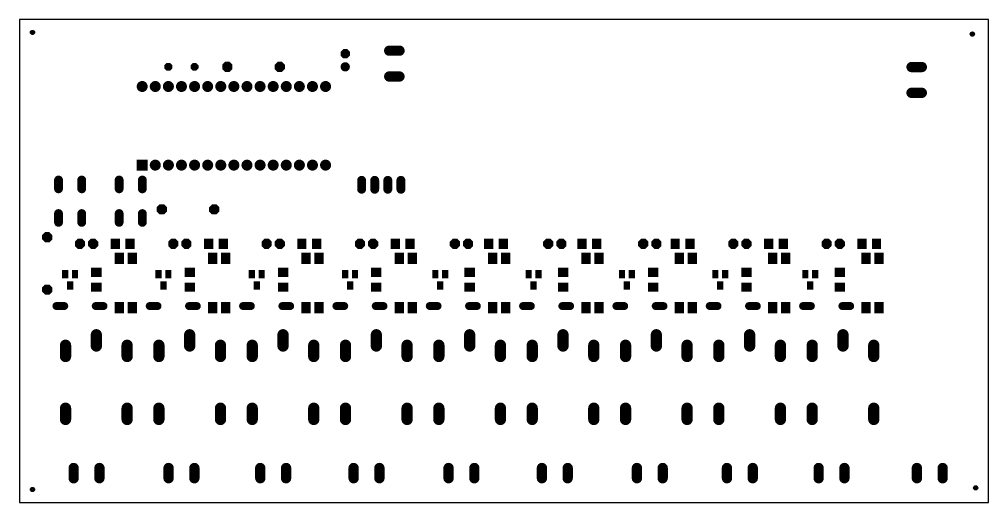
# Model space of a CAD drawing. Header units: millimetres. Extents: x 0 to 653, y 0 to 287.
# Drawn here: x 244.5 to 432.5, y 96.4 to 190 of the extents above; entities that cross this region are included whole.
import ezdxf

# ---------------------------------------------------------------- set-up
doc = ezdxf.new("R2010")
doc.units = ezdxf.units.MM
doc.layers.add('20', color=7, linetype='Continuous')
doc.layers.add('29', color=7, linetype='Continuous')

# ---------------------------------------------------------------- blocks, each defined once
blk = doc.blocks.new('ROUNDP')
at = {"const_width": 0.5}
blk.add_lwpolyline([(0, -0.25, 1), (0, 0.25, 1), (0, -0.25)], format="xyb", dxfattribs=at)
blk = doc.blocks.new('OCTAGONP')
at = {"const_width": 0.5}
blk.add_lwpolyline([(-0.25, -0.1036), (-0.25, 0.1036), (-0.1036, 0.25), (0.1036, 0.25), (0.25, 0.1036), (0.25, -0.1036), (0.1036, -0.25), (-0.1036, -0.25), (-0.25, -0.1036), (-0.25, 0.1036)], dxfattribs=at)
blk = doc.blocks.new('LONGP100')
at = {"const_width": 1}
blk.add_lwpolyline([(-0.5, 0), (0.5, 0)], dxfattribs=at)
at = {"const_width": 0.5}
for points in [[(-0.5, 0.25, 1), (-0.5, -0.25)], [(0.5, -0.25, 1), (0.5, 0.25)]]:
    blk.add_lwpolyline(points, format="xyb", dxfattribs=at)
blk = doc.blocks.new('SQUAREP')
blk.add_solid([(-0.5, -0.5), (0.5, -0.5), (-0.5, 0.5), (0.5, 0.5)])
blk = doc.blocks.new('RECT')
blk.add_solid([(-0.5, -0.5), (0.5, -0.5), (-0.5, 0.5), (0.5, 0.5)])

msp = doc.modelspace()

# ---------------------------------------------------------------- linework, layer by layer
at = {"layer": '20'}
for p, q in [((432.49, 190.04), (244.55, 190.04)), ((244.55, 190.04), (244.55, 96.39)), ((432.49, 96.39), (432.49, 190.04)), ((244.55, 96.39), (432.49, 96.39))]:
    msp.add_line(p, q, dxfattribs=at)
for centre in [(247.09, 187.52), (429.33, 187.2), (429.97, 99.25), (247.09, 98.93)]:
    msp.add_circle(centre, 0.4, dxfattribs=at)
at = {"layer": '29', "const_width": 0.502}
for points in [[(247.09, 187.27, 1), (247.09, 187.77, 1), (247.09, 187.27)], [(429.33, 186.95, 1), (429.33, 187.45, 1), (429.33, 186.95)], [(429.97, 99, 1), (429.97, 99.5, 1), (429.97, 99)], [(247.09, 98.68, 1), (247.09, 99.19, 1), (247.09, 98.68)]]:
    msp.add_lwpolyline(points, format="xyb", dxfattribs=at)

# ---------------------------------------------------------------- block references
at = {"layer": '29'}
for name, p, xscale, yscale, rotation in [('OCTAGONP', (307.73, 183.39), 1.8034, 1.8034, 90), ('LONGP100', (317.26, 183.98), 1.9939, 1.9939, 180), ('OCTAGONP', (284.87, 180.85), 1.9812, 1.9812, 180), ('OCTAGONP', (295.03, 180.85), 1.9812, 1.9812, 180), ('ROUNDP', (307.73, 180.85), 1.8034, 1.8034, 90), ('LONGP100', (418.54, 180.81), 1.9939, 1.9939, 180), ('LONGP100', (317.26, 178.98), 1.9939, 1.9939, 180), ('ROUNDP', (268.36, 177.04), 2.1336, 2.1336, 180), ('ROUNDP', (270.9, 177.04), 2.1336, 2.1336, 180), ('ROUNDP', (273.44, 177.04), 2.1336, 2.1336, 180), ('ROUNDP', (275.98, 177.04), 2.1336, 2.1336, 180), ('ROUNDP', (278.52, 177.04), 2.1336, 2.1336, 180), ('ROUNDP', (281.06, 177.04), 2.1336, 2.1336, 180), ('ROUNDP', (283.6, 177.04), 2.1336, 2.1336, 180), ('ROUNDP', (286.14, 177.04), 2.1336, 2.1336, 180), ('ROUNDP', (288.68, 177.04), 2.1336, 2.1336, 180), ('ROUNDP', (291.22, 177.04), 2.1336, 2.1336, 180), ('ROUNDP', (293.76, 177.04), 2.1336, 2.1336, 180), ('ROUNDP', (296.3, 177.04), 2.1336, 2.1336, 180), ('ROUNDP', (298.84, 177.04), 2.1336, 2.1336, 180), ('ROUNDP', (301.38, 177.04), 2.1336, 2.1336, 180), ('ROUNDP', (303.92, 177.04), 2.1336, 2.1336, 180), ('LONGP100', (418.54, 175.81), 1.9939, 1.9939, 180), ('SQUAREP', (268.36, 161.8), 2.1336, 2.1336, 180), ('ROUNDP', (270.9, 161.8), 2.1336, 2.1336, 180), ('ROUNDP', (273.44, 161.8), 2.1336, 2.1336, 180), ('ROUNDP', (275.98, 161.8), 2.1336, 2.1336, 180), ('ROUNDP', (278.52, 161.8), 2.1336, 2.1336, 180), ('ROUNDP', (281.06, 161.8), 2.1336, 2.1336, 180), ('ROUNDP', (283.6, 161.8), 2.1336, 2.1336, 180), ('ROUNDP', (286.14, 161.8), 2.1336, 2.1336, 180), ('ROUNDP', (288.68, 161.8), 2.1336, 2.1336, 180), ('ROUNDP', (291.22, 161.8), 2.1336, 2.1336, 180), ('ROUNDP', (293.76, 161.8), 2.1336, 2.1336, 180), ('ROUNDP', (296.3, 161.8), 2.1336, 2.1336, 180), ('ROUNDP', (298.84, 161.8), 2.1336, 2.1336, 180), ('ROUNDP', (301.38, 161.8), 2.1336, 2.1336, 180), ('ROUNDP', (303.92, 161.8), 2.1336, 2.1336, 180), ('LONGP100', (252.14, 158.06), 1.7112, 1.7112, 270), ('LONGP100', (256.64, 158.06), 1.7112, 1.7112, 270), ('LONGP100', (263.89, 158.06), 1.7112, 1.7112, 270), ('LONGP100', (268.39, 158.06), 1.7112, 1.7112, 270), ('LONGP100', (310.91, 157.99), 1.7272, 1.7272, 90), ('LONGP100', (313.45, 157.99), 1.7272, 1.7272, 90), ('LONGP100', (315.99, 157.99), 1.7272, 1.7272, 90), ('LONGP100', (318.53, 157.99), 1.7272, 1.7272, 90), ('LONGP100', (252.14, 151.56), 1.7112, 1.7112, 270), ('LONGP100', (256.64, 151.56), 1.7112, 1.7112, 270), ('LONGP100', (263.89, 151.56), 1.7112, 1.7112, 270), ('LONGP100', (268.39, 151.56), 1.7112, 1.7112, 270), ('OCTAGONP', (249.95, 147.83), 1.9812, 1.9812, 270), ('RECT', (263.92, 143.71), 1.8032, 2.2032, 180), ('RECT', (266.46, 143.71), 1.8032, 2.2032, 180), ('RECT', (282.01, 143.71), 1.8032, 2.2032, 180), ('RECT', (284.55, 143.71), 1.8032, 2.2032, 180), ('RECT', (300.11, 143.71), 1.8032, 2.2032, 180), ('RECT', (302.65, 143.71), 1.8032, 2.2032, 180), ('RECT', (318.21, 143.71), 1.8032, 2.2032, 180), ('RECT', (320.75, 143.71), 1.8032, 2.2032, 180), ('RECT', (336.31, 143.71), 1.8032, 2.2032, 180), ('RECT', (338.85, 143.71), 1.8032, 2.2032, 180), ('RECT', (354.4, 143.71), 1.8032, 2.2032, 180), ('RECT', (356.94, 143.71), 1.8032, 2.2032, 180), ('RECT', (372.5, 143.71), 1.8032, 2.2032, 180), ('RECT', (375.04, 143.71), 1.8032, 2.2032, 180), ('RECT', (390.6, 143.71), 1.8032, 2.2032, 180), ('RECT', (393.14, 143.71), 1.8032, 2.2032, 180), ('RECT', (408.7, 143.71), 1.8032, 2.2032, 180), ('RECT', (411.24, 143.71), 1.8032, 2.2032, 180), ('RECT', (253.44, 140.67), 1.2032, 1.6032, 180), ('RECT', (255.34, 140.67), 1.2032, 1.6032, 180), ('RECT', (259.47, 141), 1.8032, 2.0062, 90), ('RECT', (271.54, 140.67), 1.2032, 1.6032, 180), ('RECT', (273.44, 140.67), 1.2032, 1.6032, 180), ('RECT', (277.57, 141), 1.8032, 2.0062, 90), ('RECT', (289.64, 140.67), 1.2032, 1.6032, 180), ('RECT', (291.54, 140.67), 1.2032, 1.6032, 180), ('RECT', (295.67, 141), 1.8032, 2.0062, 90), ('RECT', (307.73, 140.67), 1.2032, 1.6032, 180), ('RECT', (309.63, 140.67), 1.2032, 1.6032, 180), ('RECT', (313.76, 141), 1.8032, 2.0062, 90), ('RECT', (325.2, 140.67), 1.2032, 1.6032, 180), ('RECT', (327.1, 140.67), 1.2032, 1.6032, 180), ('RECT', (331.86, 141), 1.8032, 2.0062, 90), ('RECT', (343.29, 140.67), 1.2032, 1.6032, 180), ('RECT', (345.19, 140.67), 1.2032, 1.6032, 180), ('RECT', (349.96, 141), 1.8032, 2.0062, 90), ('RECT', (361.39, 140.67), 1.2032, 1.6032, 180), ('RECT', (363.29, 140.67), 1.2032, 1.6032, 180), ('RECT', (367.42, 141), 1.8032, 2.0062, 90), ('RECT', (379.49, 140.67), 1.2032, 1.6032, 180), ('RECT', (381.39, 140.67), 1.2032, 1.6032, 180), ('RECT', (385.52, 141), 1.8032, 2.0062, 90), ('RECT', (396.95, 140.67), 1.2032, 1.6032, 180), ('RECT', (398.85, 140.67), 1.2032, 1.6032, 180), ('RECT', (403.62, 141), 1.8032, 2.0062, 90), ('RECT', (254.39, 138.47), 1.2032, 1.6032, 180), ('RECT', (272.49, 138.47), 1.2032, 1.6032, 180), ('RECT', (290.59, 138.47), 1.2032, 1.6032, 180), ('RECT', (308.68, 138.47), 1.2032, 1.6032, 180), ('RECT', (326.15, 138.47), 1.2032, 1.6032, 180), ('RECT', (344.24, 138.47), 1.2032, 1.6032, 180), ('RECT', (362.34, 138.47), 1.2032, 1.6032, 180), ('RECT', (380.44, 138.47), 1.2032, 1.6032, 180), ('RECT', (397.9, 138.47), 1.2032, 1.6032, 180), ('OCTAGONP', (249.95, 137.67), 1.9812, 1.9812, 270), ('RECT', (259.47, 138.15), 1.8032, 2.0062, 90), ('RECT', (277.57, 138.15), 1.8032, 2.0062, 90), ('RECT', (295.67, 138.15), 1.8032, 2.0062, 90), ('RECT', (313.76, 138.15), 1.8032, 2.0062, 90), ('RECT', (331.86, 138.15), 1.8032, 2.0062, 90), ('RECT', (349.96, 138.15), 1.8032, 2.0062, 90), ('RECT', (367.42, 138.15), 1.8032, 2.0062, 90), ('RECT', (385.52, 138.15), 1.8032, 2.0062, 90), ('RECT', (403.62, 138.15), 1.8032, 2.0062, 90), ('LONGP100', (252.49, 134.49), 1.524, 1.524, 180), ('LONGP100', (260.11, 134.49), 1.524, 1.524, 180), ('LONGP100', (270.58, 134.49), 1.524, 1.524, 180), ('LONGP100', (278.2, 134.49), 1.524, 1.524, 180), ('LONGP100', (288.68, 134.49), 1.524, 1.524, 180), ('LONGP100', (296.3, 134.49), 1.524, 1.524, 180), ('LONGP100', (306.78, 134.49), 1.524, 1.524, 180), ('LONGP100', (314.4, 134.49), 1.524, 1.524, 180), ('LONGP100', (324.88, 134.49), 1.524, 1.524, 180), ('LONGP100', (332.5, 134.49), 1.524, 1.524, 180), ('LONGP100', (342.97, 134.49), 1.524, 1.524, 180), ('LONGP100', (350.59, 134.49), 1.524, 1.524, 180), ('LONGP100', (361.07, 134.49), 1.524, 1.524, 180), ('LONGP100', (368.69, 134.49), 1.524, 1.524, 180), ('LONGP100', (379.17, 134.49), 1.524, 1.524, 180), ('LONGP100', (386.79, 134.49), 1.524, 1.524, 180), ('LONGP100', (397.27, 134.49), 1.524, 1.524, 180), ('LONGP100', (404.89, 134.49), 1.524, 1.524, 180), ('LONGP100', (259.47, 127.83), 2.1844, 2.1844, 270), ('LONGP100', (277.57, 127.83), 2.1844, 2.1844, 270), ('LONGP100', (295.67, 127.83), 2.1844, 2.1844, 270), ('LONGP100', (313.76, 127.83), 2.1844, 2.1844, 270), ('LONGP100', (331.86, 127.83), 2.1844, 2.1844, 270), ('LONGP100', (349.96, 127.83), 2.1844, 2.1844, 270), ('LONGP100', (368.06, 127.83), 2.1844, 2.1844, 270), ('LONGP100', (386.15, 127.83), 2.1844, 2.1844, 270), ('LONGP100', (404.25, 127.83), 2.1844, 2.1844, 270), ('LONGP100', (253.5, 125.8), 2.1844, 2.1844, 270), ('LONGP100', (265.44, 125.8), 2.1844, 2.1844, 270), ('LONGP100', (271.6, 125.8), 2.1844, 2.1844, 270), ('LONGP100', (283.54, 125.8), 2.1844, 2.1844, 270), ('LONGP100', (289.7, 125.8), 2.1844, 2.1844, 270), ('LONGP100', (301.63, 125.8), 2.1844, 2.1844, 270), ('LONGP100', (307.79, 125.8), 2.1844, 2.1844, 270), ('LONGP100', (319.73, 125.8), 2.1844, 2.1844, 270), ('LONGP100', (325.89, 125.8), 2.1844, 2.1844, 270), ('LONGP100', (337.83, 125.8), 2.1844, 2.1844, 270), ('LONGP100', (343.99, 125.8), 2.1844, 2.1844, 270), ('LONGP100', (355.93, 125.8), 2.1844, 2.1844, 270), ('LONGP100', (362.09, 125.8), 2.1844, 2.1844, 270), ('LONGP100', (374.02, 125.8), 2.1844, 2.1844, 270), ('LONGP100', (380.18, 125.8), 2.1844, 2.1844, 270), ('LONGP100', (392.12, 125.8), 2.1844, 2.1844, 270), ('LONGP100', (398.28, 125.8), 2.1844, 2.1844, 270), ('LONGP100', (410.22, 125.8), 2.1844, 2.1844, 270), ('LONGP100', (253.5, 113.6), 2.1844, 2.1844, 270), ('LONGP100', (265.44, 113.6), 2.1844, 2.1844, 270), ('LONGP100', (271.6, 113.6), 2.1844, 2.1844, 270), ('LONGP100', (283.54, 113.6), 2.1844, 2.1844, 270), ('LONGP100', (289.7, 113.6), 2.1844, 2.1844, 270), ('LONGP100', (301.63, 113.6), 2.1844, 2.1844, 270), ('LONGP100', (307.79, 113.6), 2.1844, 2.1844, 270), ('LONGP100', (319.73, 113.6), 2.1844, 2.1844, 270), ('LONGP100', (325.89, 113.6), 2.1844, 2.1844, 270), ('LONGP100', (337.83, 113.6), 2.1844, 2.1844, 270), ('LONGP100', (343.99, 113.6), 2.1844, 2.1844, 270), ('LONGP100', (355.93, 113.6), 2.1844, 2.1844, 270), ('LONGP100', (362.09, 113.6), 2.1844, 2.1844, 270), ('LONGP100', (374.02, 113.6), 2.1844, 2.1844, 270), ('LONGP100', (380.18, 113.6), 2.1844, 2.1844, 270), ('LONGP100', (392.12, 113.6), 2.1844, 2.1844, 270), ('LONGP100', (398.28, 113.6), 2.1844, 2.1844, 270), ('LONGP100', (410.22, 113.6), 2.1844, 2.1844, 270), ('LONGP100', (255.07, 102.11), 1.9939, 1.9939, 90), ('LONGP100', (260.07, 102.11), 1.9939, 1.9939, 90), ('LONGP100', (273.48, 102.11), 1.9939, 1.9939, 90), ('LONGP100', (278.48, 102.11), 1.9939, 1.9939, 90), ('LONGP100', (291.26, 102.11), 1.9939, 1.9939, 90), ('LONGP100', (296.26, 102.11), 1.9939, 1.9939, 90), ('LONGP100', (309.36, 102.11), 1.9939, 1.9939, 90), ('LONGP100', (314.36, 102.11), 1.9939, 1.9939, 90), ('LONGP100', (327.77, 102.11), 1.9939, 1.9939, 90), ('LONGP100', (332.77, 102.11), 1.9939, 1.9939, 90), ('LONGP100', (345.87, 102.11), 1.9939, 1.9939, 90), ('LONGP100', (350.87, 102.11), 1.9939, 1.9939, 90), ('LONGP100', (364.29, 102.11), 1.9939, 1.9939, 90), ('LONGP100', (369.29, 102.11), 1.9939, 1.9939, 90), ('LONGP100', (381.75, 102.11), 1.9939, 1.9939, 90), ('LONGP100', (386.75, 102.11), 1.9939, 1.9939, 90), ('LONGP100', (399.53, 102.11), 1.9939, 1.9939, 90), ('LONGP100', (404.53, 102.11), 1.9939, 1.9939, 90), ('LONGP100', (418.58, 102.11), 1.9939, 1.9939, 90), ('LONGP100', (423.58, 102.11), 1.9939, 1.9939, 90)]:
    msp.add_blockref(name, p, dxfattribs=dict(at, xscale=xscale, yscale=yscale, rotation=rotation))
for name, p, xscale, yscale in [('OCTAGONP', (273.44, 180.85), 1.524, 1.524), ('OCTAGONP', (278.52, 180.85), 1.524, 1.524), ('OCTAGONP', (272.17, 153.23), 1.9812, 1.9812), ('OCTAGONP', (282.33, 153.23), 1.9812, 1.9812), ('OCTAGONP', (256.3, 146.56), 1.9812, 1.9812), ('OCTAGONP', (258.84, 146.56), 1.9812, 1.9812), ('RECT', (263.13, 146.56), 1.8032, 2.0062), ('RECT', (265.97, 146.56), 1.8032, 2.0062), ('OCTAGONP', (274.39, 146.56), 1.9812, 1.9812), ('OCTAGONP', (276.93, 146.56), 1.9812, 1.9812), ('RECT', (281.23, 146.56), 1.8032, 2.0062), ('RECT', (284.07, 146.56), 1.8032, 2.0062), ('OCTAGONP', (292.49, 146.56), 1.9812, 1.9812), ('OCTAGONP', (295.03, 146.56), 1.9812, 1.9812), ('RECT', (299.32, 146.56), 1.8032, 2.0062), ('RECT', (302.17, 146.56), 1.8032, 2.0062), ('OCTAGONP', (310.59, 146.56), 1.9812, 1.9812), ('OCTAGONP', (313.13, 146.56), 1.9812, 1.9812), ('RECT', (317.42, 146.56), 1.8032, 2.0062), ('RECT', (320.27, 146.56), 1.8032, 2.0062), ('OCTAGONP', (329, 146.56), 1.9812, 1.9812), ('OCTAGONP', (331.54, 146.56), 1.9812, 1.9812), ('RECT', (335.52, 146.56), 1.8032, 2.0062), ('RECT', (338.36, 146.56), 1.8032, 2.0062), ('OCTAGONP', (347.1, 146.56), 1.9812, 1.9812), ('OCTAGONP', (349.64, 146.56), 1.9812, 1.9812), ('RECT', (353.62, 146.56), 1.8032, 2.0062), ('RECT', (356.46, 146.56), 1.8032, 2.0062), ('OCTAGONP', (365.52, 146.56), 1.9812, 1.9812), ('OCTAGONP', (368.06, 146.56), 1.9812, 1.9812), ('RECT', (371.71, 146.56), 1.8032, 2.0062), ('RECT', (374.56, 146.56), 1.8032, 2.0062), ('OCTAGONP', (382.98, 146.56), 1.9812, 1.9812), ('OCTAGONP', (385.52, 146.56), 1.9812, 1.9812), ('RECT', (389.81, 146.56), 1.8032, 2.0062), ('RECT', (392.66, 146.56), 1.8032, 2.0062), ('OCTAGONP', (401.08, 146.56), 1.9812, 1.9812), ('OCTAGONP', (403.62, 146.56), 1.9812, 1.9812), ('RECT', (407.91, 146.56), 1.8032, 2.0062), ('RECT', (410.75, 146.56), 1.8032, 2.0062), ('RECT', (263.92, 134.17), 1.8032, 2.2032), ('RECT', (266.46, 134.17), 1.8032, 2.2032), ('RECT', (282.01, 134.17), 1.8032, 2.2032), ('RECT', (284.55, 134.17), 1.8032, 2.2032), ('RECT', (300.11, 134.17), 1.8032, 2.2032), ('RECT', (302.65, 134.17), 1.8032, 2.2032), ('RECT', (318.21, 134.17), 1.8032, 2.2032), ('RECT', (320.75, 134.17), 1.8032, 2.2032), ('RECT', (336.31, 134.17), 1.8032, 2.2032), ('RECT', (338.85, 134.17), 1.8032, 2.2032), ('RECT', (354.4, 134.17), 1.8032, 2.2032), ('RECT', (356.94, 134.17), 1.8032, 2.2032), ('RECT', (372.5, 134.17), 1.8032, 2.2032), ('RECT', (375.04, 134.17), 1.8032, 2.2032), ('RECT', (390.6, 134.17), 1.8032, 2.2032), ('RECT', (393.14, 134.17), 1.8032, 2.2032), ('RECT', (408.7, 134.17), 1.8032, 2.2032), ('RECT', (411.24, 134.17), 1.8032, 2.2032)]:
    msp.add_blockref(name, p, dxfattribs=dict(at, xscale=xscale, yscale=yscale))

doc.saveas('drawing.dxf')
